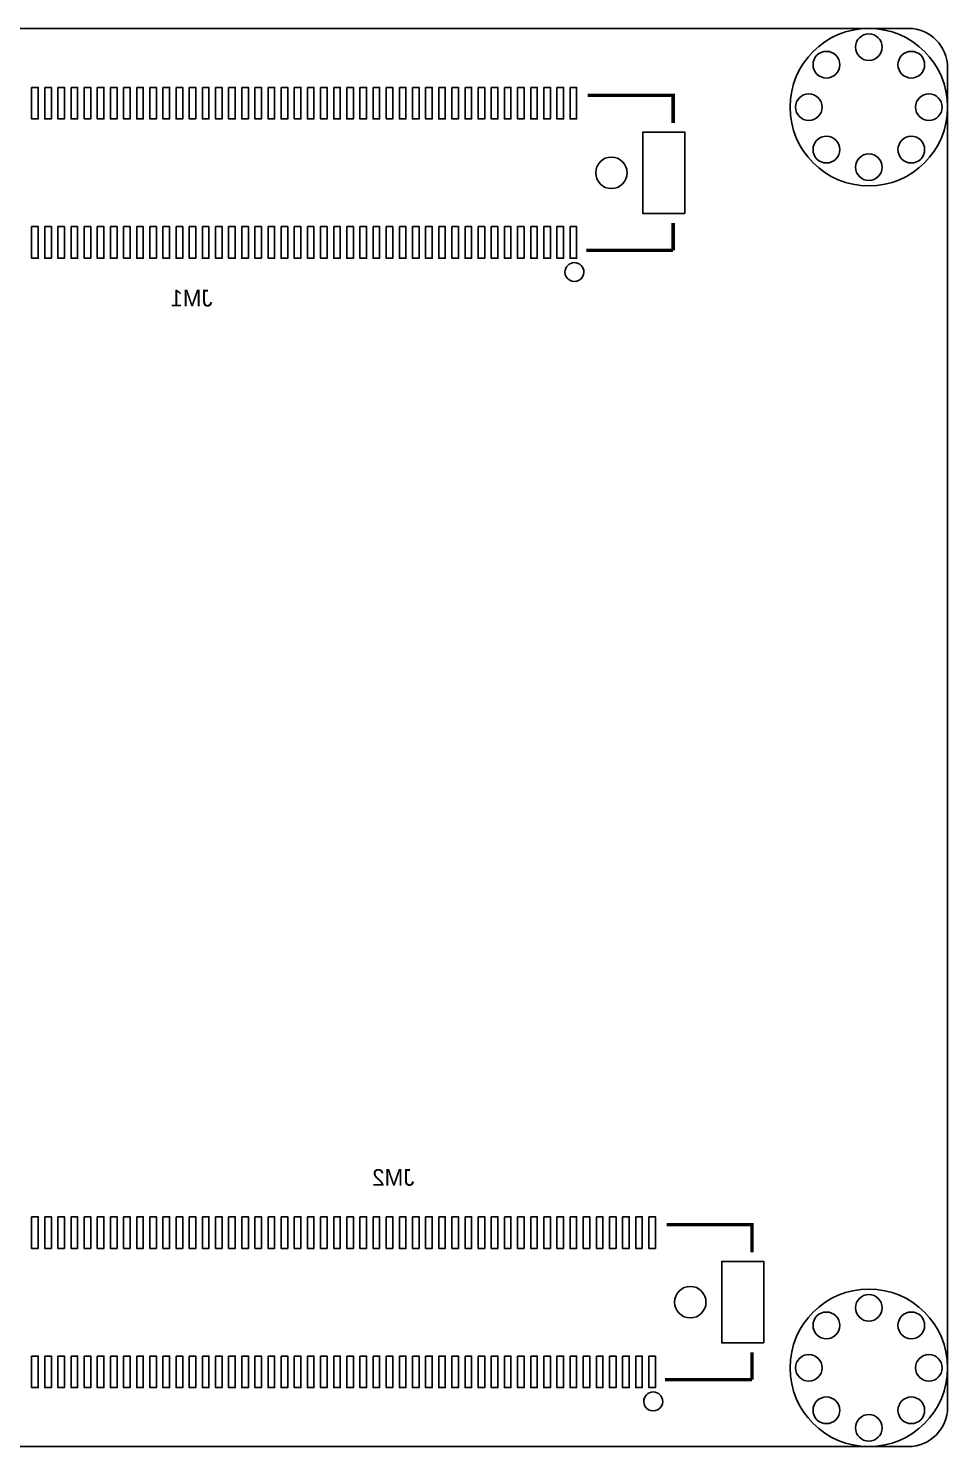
# Model space of a CAD drawing. Extents: x 0 to 70, y 0 to 54.
# Drawn here: x 35 to 70, y 0 to 54 of the extents above; entities that cross this region are included whole.
import ezdxf

# ---------------------------------------------------------------- set-up
doc = ezdxf.new("R2010")
doc.units = 0
doc.layers.add('0835_DXF', color=142, linetype='CONTINUOUS')

msp = doc.modelspace()

# ---------------------------------------------------------------- linework, layer by layer
at = {"layer": '0835_DXF'}
for points in [[(0, 1.527302, 0.405031), (1.480007, 0), (68.499507, 0, 0.414018), (70.000012, 1.499489), (70.000012, 52.493494, 0.410087), (68.51462, 53.999994), (1.498905, 53.999994, 0.403147), (0, 52.556893)], [(56.151018, 44.720002, 1), (55.428994, 44.720007, 1)], [(59.151012, 1.719986, 1), (58.428988, 1.719992, 1)]]:
    msp.add_lwpolyline(points, format="xyb", close=True, dxfattribs=at)
for points in [[(35.125012, 51.750011), (35.125012, 50.550013), (35.375024, 50.550013), (35.375024, 51.750011)], [(35.625011, 51.750011), (35.625011, 50.550013), (35.875023, 50.550013), (35.875023, 51.750011)], [(36.12501, 51.750011), (36.12501, 50.550013), (36.375023, 50.550013), (36.375023, 51.750011)], [(36.625009, 51.750011), (36.625009, 50.550013), (36.875022, 50.550013), (36.875022, 51.750011)], [(37.125008, 51.750011), (37.125008, 50.550013), (37.37502, 50.550013), (37.37502, 51.750011)], [(37.625007, 51.750011), (37.625007, 50.550013), (37.875019, 50.550013), (37.875019, 51.750011)], [(38.125006, 51.750011), (38.125006, 50.550013), (38.375019, 50.550013), (38.375019, 51.750011)], [(38.625005, 51.750011), (38.625005, 50.550013), (38.875017, 50.550013), (38.875017, 51.750011)], [(39.125004, 51.750011), (39.125004, 50.550013), (39.375017, 50.550013), (39.375017, 51.750011)], [(39.625003, 51.750011), (39.625003, 50.550013), (39.875015, 50.550013), (39.875015, 51.750011)], [(40.125002, 51.750011), (40.125002, 50.550013), (40.375014, 50.550013), (40.375014, 51.750011)], [(40.625001, 51.750011), (40.625001, 50.550013), (40.875014, 50.550013), (40.875014, 51.750011)], [(41.125, 51.750011), (41.125, 50.550013), (41.375012, 50.550013), (41.375012, 51.750011)], [(41.624999, 51.750011), (41.624999, 50.550013), (41.875011, 50.550013), (41.875011, 51.750011)], [(42.124998, 51.750011), (42.124998, 50.550013), (42.37501, 50.550013), (42.37501, 51.750011)], [(42.624997, 51.750011), (42.624997, 50.550013), (42.875009, 50.550013), (42.875009, 51.750011)], [(43.124996, 51.750011), (43.124996, 50.550013), (43.375009, 50.550013), (43.375009, 51.750011)], [(43.624995, 51.750011), (43.624995, 50.550013), (43.875007, 50.550013), (43.875007, 51.750011)], [(44.124994, 51.750011), (44.124994, 50.550013), (44.375006, 50.550013), (44.375006, 51.750011)], [(44.624993, 51.750011), (44.624993, 50.550013), (44.875006, 50.550013), (44.875006, 51.750011)], [(45.124992, 51.750011), (45.124992, 50.550013), (45.375004, 50.550013), (45.375004, 51.750011)], [(45.624991, 51.750011), (45.624991, 50.550013), (45.875003, 50.550013), (45.875003, 51.750011)], [(46.12499, 51.750011), (46.12499, 50.550013), (46.375002, 50.550013), (46.375002, 51.750011)], [(46.624989, 51.750011), (46.624989, 50.550013), (46.875002, 50.550013), (46.875002, 51.750011)], [(47.124988, 51.750011), (47.124988, 50.550013), (47.375, 50.550013), (47.375, 51.750011)], [(47.625013, 51.750011), (47.625013, 50.550013), (47.875025, 50.550013), (47.875025, 51.750011)], [(48.125012, 51.750011), (48.125012, 50.550013), (48.375024, 50.550013), (48.375024, 51.750011)], [(48.625011, 51.750011), (48.625011, 50.550013), (48.875023, 50.550013), (48.875023, 51.750011)], [(49.12501, 51.750011), (49.12501, 50.550013), (49.375022, 50.550013), (49.375022, 51.750011)], [(49.625009, 51.750011), (49.625009, 50.550013), (49.875021, 50.550013), (49.875021, 51.750011)], [(50.125008, 51.750011), (50.125008, 50.550013), (50.37502, 50.550013), (50.37502, 51.750011)], [(50.625007, 51.750011), (50.625007, 50.550013), (50.875019, 50.550013), (50.875019, 51.750011)], [(51.125006, 51.750011), (51.125006, 50.550013), (51.375018, 50.550013), (51.375018, 51.750011)], [(51.625005, 51.750011), (51.625005, 50.550013), (51.875017, 50.550013), (51.875017, 51.750011)], [(52.125004, 51.750011), (52.125004, 50.550013), (52.375016, 50.550013), (52.375016, 51.750011)], [(52.625003, 51.750011), (52.625003, 50.550013), (52.875015, 50.550013), (52.875015, 51.750011)], [(53.125002, 51.750011), (53.125002, 50.550013), (53.375014, 50.550013), (53.375014, 51.750011)], [(53.625001, 51.750011), (53.625001, 50.550013), (53.875013, 50.550013), (53.875013, 51.750011)], [(54.125, 51.750011), (54.125, 50.550013), (54.375012, 50.550013), (54.375012, 51.750011)], [(54.624999, 51.750011), (54.624999, 50.550013), (54.875011, 50.550013), (54.875011, 51.750011)], [(55.124998, 51.750011), (55.124998, 50.550013), (55.37501, 50.550013), (55.37501, 51.750011)], [(55.624997, 51.750011), (55.624997, 50.550013), (55.875009, 50.550013), (55.875009, 51.750011)], [(60.000007, 46.949995), (60.000007, 50.049989), (58.40001, 50.049989), (58.40001, 46.949995)], [(35.125012, 46.449996), (35.125012, 45.249998), (35.375024, 45.249998), (35.375024, 46.449996)], [(35.625011, 46.449996), (35.625011, 45.249998), (35.875023, 45.249998), (35.875023, 46.449996)], [(36.12501, 46.449996), (36.12501, 45.249998), (36.375023, 45.249998), (36.375023, 46.449996)], [(36.625009, 46.449996), (36.625009, 45.249998), (36.875022, 45.249998), (36.875022, 46.449996)], [(37.125008, 46.449996), (37.125008, 45.249998), (37.37502, 45.249998), (37.37502, 46.449996)], [(37.625007, 46.449996), (37.625007, 45.249998), (37.875019, 45.249998), (37.875019, 46.449996)], [(38.125006, 46.449996), (38.125006, 45.249998), (38.375019, 45.249998), (38.375019, 46.449996)], [(38.625005, 46.449996), (38.625005, 45.249998), (38.875017, 45.249998), (38.875017, 46.449996)], [(39.125004, 46.449996), (39.125004, 45.249998), (39.375017, 45.249998), (39.375017, 46.449996)], [(39.625003, 46.449996), (39.625003, 45.249998), (39.875015, 45.249998), (39.875015, 46.449996)], [(40.125002, 46.449996), (40.125002, 45.249998), (40.375014, 45.249998), (40.375014, 46.449996)], [(40.625001, 46.449996), (40.625001, 45.249998), (40.875014, 45.249998), (40.875014, 46.449996)], [(41.125, 46.449996), (41.125, 45.249998), (41.375012, 45.249998), (41.375012, 46.449996)], [(41.624999, 46.449996), (41.624999, 45.249998), (41.875011, 45.249998), (41.875011, 46.449996)], [(42.124998, 46.449996), (42.124998, 45.249998), (42.37501, 45.249998), (42.37501, 46.449996)], [(42.624997, 46.449996), (42.624997, 45.249998), (42.875009, 45.249998), (42.875009, 46.449996)], [(43.124996, 46.449996), (43.124996, 45.249998), (43.375009, 45.249998), (43.375009, 46.449996)], [(43.624995, 46.449996), (43.624995, 45.249998), (43.875007, 45.249998), (43.875007, 46.449996)], [(44.124994, 46.449996), (44.124994, 45.249998), (44.375006, 45.249998), (44.375006, 46.449996)], [(44.624993, 46.449996), (44.624993, 45.249998), (44.875006, 45.249998), (44.875006, 46.449996)], [(45.124992, 46.449996), (45.124992, 45.249998), (45.375004, 45.249998), (45.375004, 46.449996)], [(45.624991, 46.449996), (45.624991, 45.249998), (45.875003, 45.249998), (45.875003, 46.449996)], [(46.12499, 46.449996), (46.12499, 45.249998), (46.375002, 45.249998), (46.375002, 46.449996)], [(46.624989, 46.449996), (46.624989, 45.249998), (46.875002, 45.249998), (46.875002, 46.449996)], [(47.124988, 46.449996), (47.124988, 45.249998), (47.375, 45.249998), (47.375, 46.449996)], [(47.625013, 46.449996), (47.625013, 45.249998), (47.875025, 45.249998), (47.875025, 46.449996)], [(48.125012, 46.449996), (48.125012, 45.249998), (48.375024, 45.249998), (48.375024, 46.449996)], [(48.625011, 46.449996), (48.625011, 45.249998), (48.875023, 45.249998), (48.875023, 46.449996)], [(49.12501, 46.449996), (49.12501, 45.249998), (49.375022, 45.249998), (49.375022, 46.449996)], [(49.625009, 46.449996), (49.625009, 45.249998), (49.875021, 45.249998), (49.875021, 46.449996)], [(50.125008, 46.449996), (50.125008, 45.249998), (50.37502, 45.249998), (50.37502, 46.449996)], [(50.625007, 46.449996), (50.625007, 45.249998), (50.875019, 45.249998), (50.875019, 46.449996)], [(51.125006, 46.449996), (51.125006, 45.249998), (51.375018, 45.249998), (51.375018, 46.449996)], [(51.625005, 46.449996), (51.625005, 45.249998), (51.875017, 45.249998), (51.875017, 46.449996)], [(52.125004, 46.449996), (52.125004, 45.249998), (52.375016, 45.249998), (52.375016, 46.449996)], [(52.625003, 46.449996), (52.625003, 45.249998), (52.875015, 45.249998), (52.875015, 46.449996)], [(53.125002, 46.449996), (53.125002, 45.249998), (53.375014, 45.249998), (53.375014, 46.449996)], [(53.625001, 46.449996), (53.625001, 45.249998), (53.875013, 45.249998), (53.875013, 46.449996)], [(54.125, 46.449996), (54.125, 45.249998), (54.375012, 45.249998), (54.375012, 46.449996)], [(54.624999, 46.449996), (54.624999, 45.249998), (54.875011, 45.249998), (54.875011, 46.449996)], [(55.124998, 46.449996), (55.124998, 45.249998), (55.37501, 45.249998), (55.37501, 46.449996)], [(55.624997, 46.449996), (55.624997, 45.249998), (55.875009, 45.249998), (55.875009, 46.449996)], [(35.124987, 8.749995), (35.124987, 7.549998), (35.374999, 7.549998), (35.374999, 8.749995)], [(35.624986, 8.749995), (35.624986, 7.549998), (35.874998, 7.549998), (35.874998, 8.749995)], [(36.124985, 8.749995), (36.124985, 7.549998), (36.374997, 7.549998), (36.374997, 8.749995)], [(36.624984, 8.749995), (36.624984, 7.549998), (36.874996, 7.549998), (36.874996, 8.749995)], [(37.124983, 8.749995), (37.124983, 7.549998), (37.374995, 7.549998), (37.374995, 8.749995)], [(37.624982, 8.749995), (37.624982, 7.549998), (37.874994, 7.549998), (37.874994, 8.749995)], [(38.125006, 8.749995), (38.125006, 7.549998), (38.375019, 7.549998), (38.375019, 8.749995)], [(38.625005, 8.749995), (38.625005, 7.549998), (38.875017, 7.549998), (38.875017, 8.749995)], [(39.125004, 8.749995), (39.125004, 7.549998), (39.375017, 7.549998), (39.375017, 8.749995)], [(39.625003, 8.749995), (39.625003, 7.549998), (39.875015, 7.549998), (39.875015, 8.749995)], [(40.125002, 8.749995), (40.125002, 7.549998), (40.375014, 7.549998), (40.375014, 8.749995)], [(40.625001, 8.749995), (40.625001, 7.549998), (40.875014, 7.549998), (40.875014, 8.749995)], [(41.125, 8.749995), (41.125, 7.549998), (41.375012, 7.549998), (41.375012, 8.749995)], [(41.624999, 8.749995), (41.624999, 7.549998), (41.875011, 7.549998), (41.875011, 8.749995)], [(42.124998, 8.749995), (42.124998, 7.549998), (42.37501, 7.549998), (42.37501, 8.749995)], [(42.624997, 8.749995), (42.624997, 7.549998), (42.875009, 7.549998), (42.875009, 8.749995)], [(43.124996, 8.749995), (43.124996, 7.549998), (43.375009, 7.549998), (43.375009, 8.749995)], [(43.624995, 8.749995), (43.624995, 7.549998), (43.875007, 7.549998), (43.875007, 8.749995)], [(44.124994, 8.749995), (44.124994, 7.549998), (44.375006, 7.549998), (44.375006, 8.749995)], [(44.624993, 8.749995), (44.624993, 7.549998), (44.875006, 7.549998), (44.875006, 8.749995)], [(45.124992, 8.749995), (45.124992, 7.549998), (45.375004, 7.549998), (45.375004, 8.749995)], [(45.624991, 8.749995), (45.624991, 7.549998), (45.875003, 7.549998), (45.875003, 8.749995)], [(46.12499, 8.749995), (46.12499, 7.549998), (46.375002, 7.549998), (46.375002, 8.749995)], [(46.624989, 8.749995), (46.624989, 7.549998), (46.875002, 7.549998), (46.875002, 8.749995)], [(47.124988, 8.749995), (47.124988, 7.549998), (47.375, 7.549998), (47.375, 8.749995)], [(47.624987, 8.749995), (47.624987, 7.549998), (47.874999, 7.549998), (47.874999, 8.749995)], [(48.124986, 8.749995), (48.124986, 7.549998), (48.374998, 7.549998), (48.374998, 8.749995)], [(48.624985, 8.749995), (48.624985, 7.549998), (48.874997, 7.549998), (48.874997, 8.749995)], [(49.124984, 8.749995), (49.124984, 7.549998), (49.374997, 7.549998), (49.374997, 8.749995)], [(49.624983, 8.749995), (49.624983, 7.549998), (49.874995, 7.549998), (49.874995, 8.749995)], [(50.124982, 8.749995), (50.124982, 7.549998), (50.374994, 7.549998), (50.374994, 8.749995)], [(50.625007, 8.749995), (50.625007, 7.549998), (50.875019, 7.549998), (50.875019, 8.749995)], [(51.125006, 8.749995), (51.125006, 7.549998), (51.375018, 7.549998), (51.375018, 8.749995)], [(51.625005, 8.749995), (51.625005, 7.549998), (51.875017, 7.549998), (51.875017, 8.749995)], [(52.125004, 8.749995), (52.125004, 7.549998), (52.375016, 7.549998), (52.375016, 8.749995)], [(52.625003, 8.749995), (52.625003, 7.549998), (52.875015, 7.549998), (52.875015, 8.749995)], [(53.125002, 8.749995), (53.125002, 7.549998), (53.375014, 7.549998), (53.375014, 8.749995)], [(53.625001, 8.749995), (53.625001, 7.549998), (53.875013, 7.549998), (53.875013, 8.749995)], [(54.125, 8.749995), (54.125, 7.549998), (54.375012, 7.549998), (54.375012, 8.749995)], [(54.624999, 8.749995), (54.624999, 7.549998), (54.875011, 7.549998), (54.875011, 8.749995)], [(55.124998, 8.749995), (55.124998, 7.549998), (55.37501, 7.549998), (55.37501, 8.749995)], [(55.624997, 8.749995), (55.624997, 7.549998), (55.875009, 7.549998), (55.875009, 8.749995)], [(56.124996, 8.749995), (56.124996, 7.549998), (56.375008, 7.549998), (56.375008, 8.749995)], [(56.624995, 8.749995), (56.624995, 7.549998), (56.875007, 7.549998), (56.875007, 8.749995)], [(57.124994, 8.749995), (57.124994, 7.549998), (57.375006, 7.549998), (57.375006, 8.749995)], [(57.624993, 8.749995), (57.624993, 7.549998), (57.875005, 7.549998), (57.875005, 8.749995)], [(58.124992, 8.749995), (58.124992, 7.549998), (58.375004, 7.549998), (58.375004, 8.749995)], [(58.624991, 8.749995), (58.624991, 7.549998), (58.875003, 7.549998), (58.875003, 8.749995)], [(63.000001, 3.949979), (63.000001, 7.049973), (61.400004, 7.049973), (61.400004, 3.949979)], [(35.124987, 3.44998), (35.124987, 2.249983), (35.374999, 2.249983), (35.374999, 3.44998)], [(35.624986, 3.44998), (35.624986, 2.249983), (35.874998, 2.249983), (35.874998, 3.44998)], [(36.124985, 3.44998), (36.124985, 2.249983), (36.374997, 2.249983), (36.374997, 3.44998)], [(36.624984, 3.44998), (36.624984, 2.249983), (36.874996, 2.249983), (36.874996, 3.44998)], [(37.124983, 3.44998), (37.124983, 2.249983), (37.374995, 2.249983), (37.374995, 3.44998)], [(37.624982, 3.44998), (37.624982, 2.249983), (37.874994, 2.249983), (37.874994, 3.44998)], [(38.125006, 3.44998), (38.125006, 2.249983), (38.375019, 2.249983), (38.375019, 3.44998)], [(38.625005, 3.44998), (38.625005, 2.249983), (38.875017, 2.249983), (38.875017, 3.44998)], [(39.125004, 3.44998), (39.125004, 2.249983), (39.375017, 2.249983), (39.375017, 3.44998)], [(39.625003, 3.44998), (39.625003, 2.249983), (39.875015, 2.249983), (39.875015, 3.44998)], [(40.125002, 3.44998), (40.125002, 2.249983), (40.375014, 2.249983), (40.375014, 3.44998)], [(40.625001, 3.44998), (40.625001, 2.249983), (40.875014, 2.249983), (40.875014, 3.44998)], [(41.125, 3.44998), (41.125, 2.249983), (41.375012, 2.249983), (41.375012, 3.44998)], [(41.624999, 3.44998), (41.624999, 2.249983), (41.875011, 2.249983), (41.875011, 3.44998)], [(42.124998, 3.44998), (42.124998, 2.249983), (42.37501, 2.249983), (42.37501, 3.44998)], [(42.624997, 3.44998), (42.624997, 2.249983), (42.875009, 2.249983), (42.875009, 3.44998)], [(43.124996, 3.44998), (43.124996, 2.249983), (43.375009, 2.249983), (43.375009, 3.44998)], [(43.624995, 3.44998), (43.624995, 2.249983), (43.875007, 2.249983), (43.875007, 3.44998)], [(44.124994, 3.44998), (44.124994, 2.249983), (44.375006, 2.249983), (44.375006, 3.44998)], [(44.624993, 3.44998), (44.624993, 2.249983), (44.875006, 2.249983), (44.875006, 3.44998)], [(45.124992, 3.44998), (45.124992, 2.249983), (45.375004, 2.249983), (45.375004, 3.44998)], [(45.624991, 3.44998), (45.624991, 2.249983), (45.875003, 2.249983), (45.875003, 3.44998)], [(46.12499, 3.44998), (46.12499, 2.249983), (46.375002, 2.249983), (46.375002, 3.44998)], [(46.624989, 3.44998), (46.624989, 2.249983), (46.875002, 2.249983), (46.875002, 3.44998)], [(47.124988, 3.44998), (47.124988, 2.249983), (47.375, 2.249983), (47.375, 3.44998)], [(47.624987, 3.44998), (47.624987, 2.249983), (47.874999, 2.249983), (47.874999, 3.44998)], [(48.124986, 3.44998), (48.124986, 2.249983), (48.374998, 2.249983), (48.374998, 3.44998)], [(48.624985, 3.44998), (48.624985, 2.249983), (48.874997, 2.249983), (48.874997, 3.44998)], [(49.124984, 3.44998), (49.124984, 2.249983), (49.374997, 2.249983), (49.374997, 3.44998)], [(49.624983, 3.44998), (49.624983, 2.249983), (49.874995, 2.249983), (49.874995, 3.44998)], [(50.124982, 3.44998), (50.124982, 2.249983), (50.374994, 2.249983), (50.374994, 3.44998)], [(50.625007, 3.44998), (50.625007, 2.249983), (50.875019, 2.249983), (50.875019, 3.44998)], [(51.125006, 3.44998), (51.125006, 2.249983), (51.375018, 2.249983), (51.375018, 3.44998)], [(51.625005, 3.44998), (51.625005, 2.249983), (51.875017, 2.249983), (51.875017, 3.44998)], [(52.125004, 3.44998), (52.125004, 2.249983), (52.375016, 2.249983), (52.375016, 3.44998)], [(52.625003, 3.44998), (52.625003, 2.249983), (52.875015, 2.249983), (52.875015, 3.44998)], [(53.125002, 3.44998), (53.125002, 2.249983), (53.375014, 2.249983), (53.375014, 3.44998)], [(53.625001, 3.44998), (53.625001, 2.249983), (53.875013, 2.249983), (53.875013, 3.44998)], [(54.125, 3.44998), (54.125, 2.249983), (54.375012, 2.249983), (54.375012, 3.44998)], [(54.624999, 3.44998), (54.624999, 2.249983), (54.875011, 2.249983), (54.875011, 3.44998)], [(55.124998, 3.44998), (55.124998, 2.249983), (55.37501, 2.249983), (55.37501, 3.44998)], [(55.624997, 3.44998), (55.624997, 2.249983), (55.875009, 2.249983), (55.875009, 3.44998)], [(56.124996, 3.44998), (56.124996, 2.249983), (56.375008, 2.249983), (56.375008, 3.44998)], [(56.624995, 3.44998), (56.624995, 2.249983), (56.875007, 2.249983), (56.875007, 3.44998)], [(57.124994, 3.44998), (57.124994, 2.249983), (57.375006, 2.249983), (57.375006, 3.44998)], [(57.624993, 3.44998), (57.624993, 2.249983), (57.875005, 2.249983), (57.875005, 3.44998)], [(58.124992, 3.44998), (58.124992, 2.249983), (58.375004, 2.249983), (58.375004, 3.44998)], [(58.624991, 3.44998), (58.624991, 2.249983), (58.875003, 2.249983), (58.875003, 3.44998)]]:
    msp.add_lwpolyline(points, close=True, dxfattribs=at)
at = {"layer": '0835_DXF', "const_width": 0.127}
for points in [[(56.300014, 51.450011), (59.549995, 51.450011), (59.549995, 50.400001)], [(59.549995, 46.590001), (59.549995, 45.549998)], [(59.549995, 45.549998), (56.239994, 45.549998)], [(59.300008, 8.449996), (62.549989, 8.449996), (62.549989, 7.399985)], [(62.549989, 3.589985), (62.549989, 2.549982)], [(62.549989, 2.549982), (59.239988, 2.549982)]]:
    msp.add_lwpolyline(points, dxfattribs=at)
at = {"layer": '0835_DXF'}
for centre, radius in [((67.000018, 51), 2.9972), ((67.000018, 53.286), 0.508), ((65.383512, 52.616506), 0.508), ((68.616525, 52.616506), 0.508), ((64.714018, 51), 0.508), ((69.286018, 51), 0.508), ((65.383512, 49.383493), 0.508), ((68.616525, 49.383493), 0.508), ((67.000018, 48.714), 0.508), ((57.200013, 48.500005), 0.599999), ((60.200007, 5.499989), 0.599999), ((67.000018, 2.999994), 2.9972), ((67.000018, 5.285994), 0.508), ((65.383512, 4.616501), 0.508), ((68.616525, 4.616501), 0.508), ((64.714018, 2.999994), 0.508), ((69.286018, 2.999994), 0.508), ((65.383512, 1.383487), 0.508), ((68.616525, 1.383487), 0.508), ((67.000018, 0.713994), 0.508)]:
    msp.add_circle(centre, radius, dxfattribs=at)

# ---------------------------------------------------------------- texts
at = {"layer": '0835_DXF', "text_generation_flag": 2}
for s, p in [('JM1', (42.013226, 43.41053)), ('JM2', (49.697335, 9.93079))]:
    msp.add_text(s, height=0.635, dxfattribs=at).set_placement(p)

doc.saveas('drawing.dxf')
